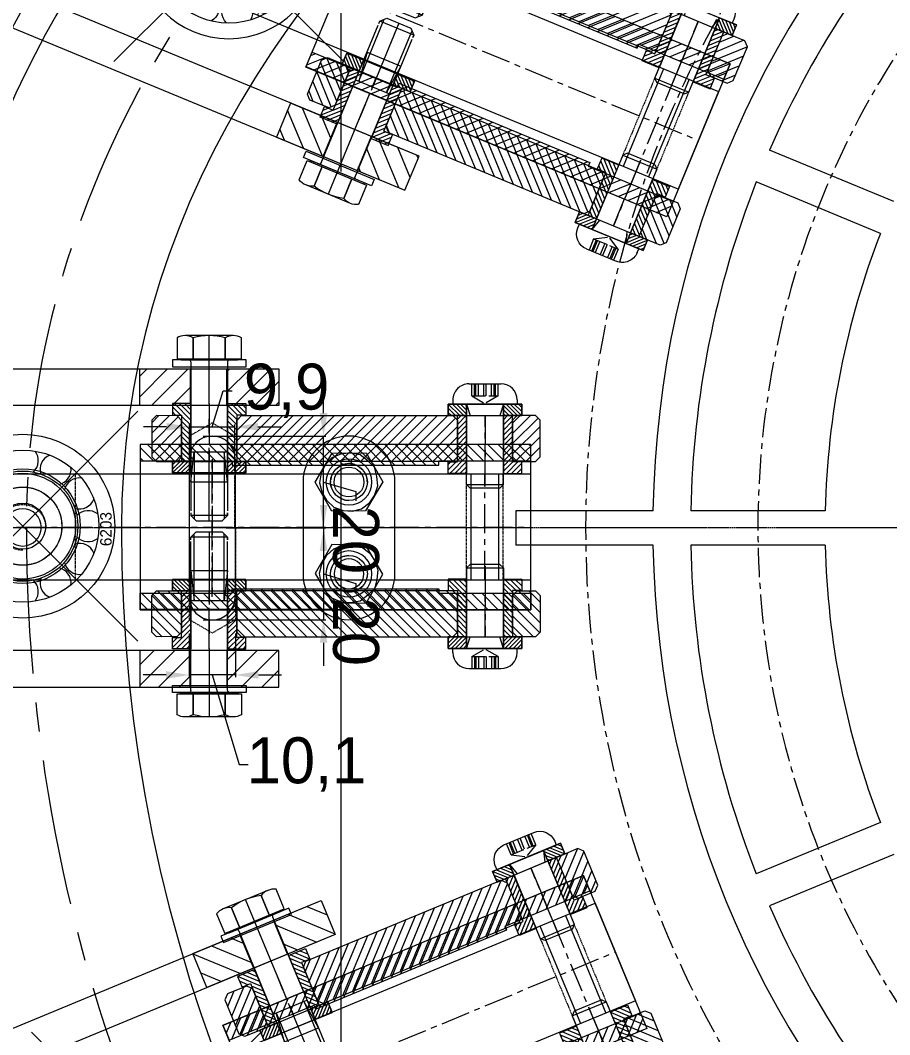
# Model space of a CAD drawing. Extents: x -3873 to 164127, y 7129 to 96529.
# Drawn here: x 83698 to 83887.2, y 64188.7 to 64409.5 of the extents above; entities that cross this region are included whole.
import ezdxf

# ---------------------------------------------------------------- set-up
doc = ezdxf.new("R2010")
doc.units = 0
doc.header["$PDMODE"] = 35
doc.header["$PDSIZE"] = 25
for name, pattern in [('ACAD_ISO02W100', [15, 12, -3]), ('AM_ISO02W050x2', [3.75, 3, -0.75]), ('CENTER', [50.800000000000004, 31.75, -6.35, 6.35, -6.35]), ('CENTRE', [50.800000000000004, 31.75, -6.35, 6.35, -6.35]), ('DASHED', [0.2068, 0.1655, -0.0413])]:
    doc.linetypes.add(name, pattern=pattern)
doc.layers.get('0').update_dxf_attribs({"linetype": 'CONTINUOUS'})
doc.layers.get('Defpoints').update_dxf_attribs({"linetype": 'CONTINUOUS'})
doc.layers.add('AM_5', color=3, linetype='CONTINUOUS', lineweight=25)
doc.layers.add('LAYOUT Kromeka', color=1, linetype='CONTINUOUS', lineweight=5)
doc.dimstyles.new('ISO-25$0', dxfattribs={"dimtxt": 2.497999999999999, "dimasz": 2.5, "dimexe": 1.25, "dimexo": 0.625, "dimtad": 1, "dimdec": 1, "dimtxsty": 'Standard', "dimcen": 2.5, "dimclrd": 252, "dimclre": 252, "dimclrt": 1, "dimadec": 0, "dimazin": 0, "dimtfac": 1, "dimtmove": 2, "dimatfit": 3, "dimfxl": 0, "dimarcsym": 0})
pattern_1 = [(45, (-51801.06558534446, 3983.246918914629), (-1.122532015133644, 1.122532015133644), [])]
pattern_2 = [(134.9999999999999, (-61698.31862591987, -18096.7603844017), (-2.245064030267292, -2.245064030267291), [])]

# ---------------------------------------------------------------- blocks, each defined once
blk = doc.blocks.new('anamil-sensor-saci-ust')
at = {"linetype": 'Continuous', "ltscale": 0.2}
for p, q in [((-3.750000000007276, 214.0767336434365), (-3.750000000007276, 243.900289387886)), ((3.749999999992724, 214.0767336434365), (3.749999999992724, 243.900289387886)), ((-3.75, 176.5851865955919), (-3.75, 205.8408441612119)), ((3.75, 176.5851865955919), (3.75, 205.8408441612119)), ((-64.11167706431297, 164.5785025117257), (-75.30733251762285, 191.6072057467609)), ((64.11167706431297, 164.578502511722), (75.30733251762285, 191.6072057467572)), ((-71.04077355814661, 161.7083767689874), (-82.2364290114565, 188.7370800040226)), ((71.04077355814661, 161.7083767689837), (82.2364290114565, 188.7370800040189))]:
    blk.add_line(p, q, dxfattribs=at)
for centre, radius, start, end in [((0, -4.911271389573812e-11), 243.9291160634936, 89.11913903190664, 90.88086096809337), ((0, 0), 214.125, 91.00348001369939, 180), ((0, 0), 214.125, 0, 88.99651998630061), ((0, 0), 205.875, 91.04369668996226, 111.4563033099189), ((0, 0), 205.875, 68.54369669008112, 88.95630331003774), ((0, 0), 205.875, 113.5436966900515, 133.9563033098375), ((0, 0), 205.875, 46.04369669016256, 66.4563033099485), ((0, 0), 176.625, 91.2165623133189, 111.2834376867085), ((0, 0), 176.625, 68.71656231329155, 88.78343768668113)]:
    blk.add_arc(centre, radius, start, end, dxfattribs=at)
at = {"linetype": 'CENTER', "ltscale": 0.2}
for radius in [228.75, 191.25]:
    blk.add_arc((0, 0), radius, 0, 180, dxfattribs=at)
blk = doc.blocks.new('disli-M4-T192-ust')
at = {"linetype": 'Continuous'}
for radius in [389, 380]:
    blk.add_circle((0, 0), radius, dxfattribs=at)
at = {"linetype": 'CENTER'}
blk.add_circle((0, 0), 385, dxfattribs=at)
blk = doc.blocks.new('tarti kolu-ust')
at = {"linetype": 'Continuous', "ltscale": 0.2}
h = blk.add_hatch(dxfattribs=at)
h.set_pattern_fill('ANSI31', color=256, scale=0.5, angle=89.99999999999999, style=0)
h.set_pattern_definition([(135, (-18095.77958369182, -7390.753656610902), (-1.122532015133644, -1.122532015133644), [])])
h.paths.add_polyline_path([(-11.37477800105808, 0), (-12.37477800105808, 1), (-12.37477800105808, 8.998548456173012), (-11.37477800105808, 9.998548456173012), (-7.376470576529755, 9.998548456173012), (-6.376470576529755, 8.998548456173012), (-6.376470576529755, 1), (-7.376470576529755, 0)])
h.paths.add_polyline_path([(52.65260047692391, -9.52553455135785e-06), (53.65260047692391, 0.9999904744654486), (53.65260047692391, 8.99853893063846), (52.65260047692391, 9.99853893063846), (6.629390757085275, 9.998548456173012), (5.629390757085275, 8.998548456173012), (5.629390757085275, 1), (6.629390757085275, 0)])
h.paths.add_polyline_path([(66.65279196869051, -0.04999999999745341), (65.65279196869051, 0.9500000000025466), (65.65279196869051, 8.948548456175558), (66.65279196869051, 9.948548456175558), (71.15095553513856, 9.998548456173012), (72.15095553513856, 8.998548456173012), (72.15095553513856, 1), (71.15095553513856, 0)])
at = {"linetype": 'CENTRE', "ltscale": 0.2}
for p, q in [((-0.3735399097222398, 9.998548456173012, 219.0983699998923), (-0.3735399097222398, 0, 219.0983699998923)), ((59.65269738773532, 9.998548456173012, 219.0983699998926), (59.65269738773532, 0, 219.0983699998926))]:
    blk.add_line(p, q, dxfattribs=at)
at = {"linetype": 'Continuous', "ltscale": 0.2}
for points, elevation in [([(-11.37477800105808, 0), (-12.37477800105808, 1), (-12.37477800105808, 8.998548456173012), (-11.37477800105808, 9.998548456173012), (-7.376470576529755, 9.998548456173012), (-6.376470576529755, 8.998548456173012), (-6.376470576529755, 1), (-7.376470576529755, 0), (-11.37477800105808, 0)], 219.0983699998923), ([(66.65279196869051, -0.04999999999745341), (65.65279196869051, 0.9500000000025466), (65.65279196869051, 8.948548456175558), (66.65279196869051, 9.948548456175558), (71.15095553513856, 9.998548456173012), (72.15095553513856, 8.998548456173012), (72.15095553513856, 1), (71.15095553513856, 0), (66.65279196869051, -0.04999999999745341)], 219.0983699998926)]:
    blk.add_lwpolyline(points, dxfattribs=dict(at, elevation=elevation))
blk.add_lwpolyline([(52.65260047692391, -9.52553455135785e-06), (53.65260047692391, 0.9999904744654486), (53.65260047692391, 8.99853893063846), (52.65260047692391, 9.99853893063846), (6.629390757085275, 9.998548456173012), (5.629390757085275, 8.998548456173012), (5.629390757085275, 1), (6.629390757085275, 0), (52.65260047692391, -9.52553455135785e-06)], dxfattribs=at)
blk = doc.blocks.new('6203 burcu-yan')
at = {"linetype": 'Continuous', "ltscale": 0.2}
for radius in [11.50408331771541, 5.005191326399481]:
    blk.add_circle((0, 0), radius, dxfattribs=at)
at = {"linetype": 'DASHED', "ltscale": 0.2}
blk.add_circle((0, 0), 8.504686188713094, dxfattribs=at)
at = {"linetype": 'Continuous', "ltscale": 0.2}
blk.add_point((0, 0), dxfattribs=at)
blk = doc.blocks.new('LC-yuksuk-ust')
at = {"linetype": 'Continuous', "ltscale": 0.2}
h = blk.add_hatch(dxfattribs=at)
h.set_pattern_fill('ANSI31', color=256, scale=0.25, angle=90, style=0)
h.set_pattern_definition([(135, (-18250.66058431182, -7139.982714412498), (-0.5612660075668221, -0.561266007566822), [])])
h.paths.add_polyline_path([(17.6775640357846, 7.998845329952019), (20.17720607358569, 7.998845329952019), (20.17720607358569, 5.998845329952019), (30.27575452975725, 5.999037774370663), (30.27575452975725, 3.998845329952019), (17.6775640357846, 3.998845329952019)])
h.paths.add_polyline_path([(17.6775640357846, -8.001154670047981), (20.17720607358569, -8.001154670047981), (20.17720607358569, -6.001154670047981), (30.27575452975725, -6.001347114466625), (30.27575452975725, -4.00115138754154), (17.6775640357846, -4.00115138754154)])
h = blk.add_hatch(dxfattribs=at)
h.set_pattern_fill('ANSI31', color=256, scale=0.2, style=0)
h.set_pattern_definition([(45, (-18363.49534653063, -7617.143297216819), (-0.4490128060534576, 0.4490128060534577), [])])
h.paths.add_polyline_path([(30.27575452975725, 3.998845329952019), (30.27575452975725, 7.998845329952019), (32.77539656755835, 7.998845329952019), (32.77539656755835, 3.998845329952019)])
h.paths.add_polyline_path([(30.27575452975725, -8.001154670047981), (30.27575452975725, -4.00115138754154), (32.77539656755835, -4.00115138754154), (32.77539656755835, -8.001154670047981)])
blk.add_line((30.27575452975725, 3.998845329952019), (32.77539656755835, 3.998845329952019), dxfattribs=at)
at = {"linetype": 'CENTRE', "ltscale": 0.2}
blk.add_line((17.6775640357846, -0.001153028794760758), (30.27575452975725, -0.001153028794760758), dxfattribs=at)
at = {"linetype": 'Continuous', "ltscale": 0.2}
for points in [[(17.6775640357846, 7.998845329952019), (20.17720607358569, 7.998845329952019), (20.17720607358569, 5.998845329952019), (30.27575452975725, 5.999037774370663), (30.27575452975725, 3.998845329952019), (17.6775640357846, 3.998845329952019), (17.6775640357846, 7.998845329952019)], [(17.6775640357846, -8.001154670047981), (20.17720607358569, -8.001154670047981), (20.17720607358569, -6.001154670047981), (30.27575452975725, -6.001347114466625), (30.27575452975725, -4.00115138754154), (17.6775640357846, -4.00115138754154), (17.6775640357846, -8.001154670047981)]]:
    blk.add_lwpolyline(points, dxfattribs=at)
for points in [[(30.27575452975725, 7.998845329952019), (30.27575452975725, 3.998845329952019), (32.77539656755835, 3.998845329952019), (32.77539656755835, 7.998845329952019)], [(30.27575452975725, 7.998845329952019), (30.27575452975725, -8.001154670047981), (32.77539656755835, -8.001154670047981), (32.77539656755835, 7.998845329952019)], [(30.27575452975725, 3.998845329952019), (30.27575452975725, 7.998845329952019), (32.77539656755835, 7.998845329952019), (32.77539656755835, 3.998845329952019)], [(30.27575452975725, -4.00115138754154), (30.27575452975725, -8.001154670047981), (32.77539656755835, -8.001154670047981), (32.77539656755835, -4.00115138754154)], [(30.27575452975725, -8.001154670047981), (30.27575452975725, -4.00115138754154), (32.77539656755835, -4.00115138754154), (32.77539656755835, -8.001154670047981)]]:
    blk.add_lwpolyline(points, close=True, dxfattribs=at)
blk = doc.blocks.new('M8X35-15')
for p, q in [((-7.003049559181818, 4.841252503831129, -36.51639500004239), (-7.003049559181818, 0.2654989473885507, -36.51639500004239)), ((5.252301092506968, 5.31036394802868, -36.51639500004239), (-5.252301092506968, 5.31036394802868, -36.51639500004239)), ((-3.50150197838957, 0.2654989473885507, -36.51639500004239), (-3.50150197838957, 4.841252503831129, -36.51639500004239)), ((-3.50150197838957, 4.841252503831129, -36.51639500004239), (-3.50150197838957, 0.2654989473885507, -36.51639500004239)), ((3.50150197838957, 0.2654989473885507, -36.51639500004239), (3.50150197838957, 4.841252503831129, -36.51639500004239)), ((3.50150197838957, 4.841252503831129, -36.51639500004239), (3.50150197838957, 0.2654989473885507, -36.51639500004239)), ((7.003049559181818, 0.2654989473885507, -36.51639500004239), (7.003049559181818, 4.841252503831129, -36.51639500004239)), ((-7.003049559181818, 0.2654989473885507), (-6.33015342962608, 0.2654989473885507)), ((-7.003049559181818, 0.2654989473885507), (7.003049559181818, 0.2654989473885507)), ((-6.064634170172212, 0), (6.064634170172212, 0)), ((-3.982772961018782, -0.3982965461145795, -36.51639500004239), (-3.982772961018782, -32.86136307237939, -36.51639500004239)), ((3.982772961018782, -0.3982965461145795, -36.51639500004239), (3.982772961018782, -32.86136307237939, -36.51639500004239)), ((-3.982772961018782, -26.51507372566448, -36.51639500004239), (-3.27018239179597, -20.00000006667142, -36.51639500004239)), ((-3.982772961018782, -20.00000006667142, -36.51639500004239), (3.982772961018782, -20.00000006667142, -36.51639500004239)), ((-3.27018239179597, -20.00000006667142), (-3.27018239179597, -32.86136307237939)), ((-3.27018239179597, -20.00000006667142, -36.51639500004239), (-3.27018239179597, -33.25966028221774, -36.51639500004239)), ((3.982772961018782, -26.51507372566448, -36.51639500004239), (3.27018239179597, -20.00000006667142, -36.51639500004239)), ((3.27018239179597, -20.00000006667142), (3.27018239179597, -33.25966028221774)), ((3.27018239179597, -20.00000006667142, -36.51639500004239), (3.27018239179597, -32.86136307237939, -36.51639500004239)), ((-3.982772961018782, -26.51507372566448, -36.51639500004239), (3.982772961018782, -26.51507372566448, -36.51639500004239)), ((-3.982772961018782, -33.25966028221774), (-3.982772961018782, -33.8383579529218)), ((-3.982772961018782, -33.8383579529218, -36.51639500004239), (-2.821130847507447, -35.00000006667142, -36.51639500004239)), ((3.982772961018782, -33.8383579529218, -36.51639500004239), (-3.982772961018782, -33.8383579529218, -36.51639500004239)), ((-3.27018239179597, -33.25966028221774), (-3.27018239179597, -34.55094905326769)), ((-2.821130847507447, -35.00000006667142, -36.51639500004239), (2.821130847507447, -35.00000006667142, -36.51639500004239)), ((2.821130847507447, -35.00000006667142, -36.51639500004239), (3.982772961018782, -33.8383579529218, -36.51639500004239)), ((3.27018239179597, -33.25966028221774), (3.27018239179597, -34.55094905326769)), ((3.982772961018782, -33.25966028221774), (3.982772961018782, -33.8383579529218)), ((3.982772961018782, -33.8383579529218), (3.982772961018782, -33.25966028221774))]:
    blk.add_line(p, q)
at = {"linetype": 'CENTRE', "ltscale": 0.5}
blk.add_line((0, -35.00000006667142, -36.51639500004239), (0, 5.31036394802868, -36.51639500004239), dxfattribs=at)
at = {"linetype": 'Continuous', "ltscale": 0.5, "elevation": -36.51639500004239}
blk.add_lwpolyline([(8.012986082114367, -1.502435629785396), (8.012986082114367, 0), (-8.012986082114367, 0), (-8.012986082114367, -1.502435629785396)], close=True, dxfattribs=at)
for centre, radius, start, end in [((-5.25228841383796, 1.808816367236432, -36.51639500004239), 3.501546917157294, 60.00024250002039, 119.9997592999592), ((0, -7.992207201854399, -36.51639500004239), 13.30257114984176, 74.7386774999685, 105.2613243999561), ((5.25228841383796, 1.808816367236432, -36.51639500004239), 3.501546917157294, 60.00024250002039, 119.9997592999592), ((-6.064515151581872, 0.2656382117384055, -36.51639500004239), 0.2656377469728701, 180.0243600997718, 269.974208500293), ((6.064662049331673, 0.2654913800615759, -36.51639500004239), 0.2654903179937616, 269.9939888001718, 0.001716200297003393), ((-4.381082185573177, -0.3983092247817694, -36.51639500004239), 0.3983091582904215, 0.001716199697736003, 89.99827630041877), ((4.381082185576815, -0.3983092247817694, -36.51639500004239), 0.3983091582904211, 90.00171870033635, 179.9982780001495)]:
    blk.add_arc(centre, radius, start, end)
at = {"text_generation_flag": 4, "flags": 9}
blk.add_attdef('COPYRIGHT', (0, 0), '', height=6.637954935112214e-11, rotation=180, dxfattribs=at)
blk = doc.blocks.new('araba-govde-YENI-ust')
at = {"ltscale": 0.2}
h = blk.add_hatch(dxfattribs=at)
h.set_pattern_fill('ANSI31', color=256, scale=0.5, style=0)
h.set_pattern_definition(pattern_1)
h.paths.add_polyline_path([(-15.0219428914279, 14.5864470751967), (4.972096447090735, 14.5864470751967), (4.972096447090735, 18.18836924943844), (-80.02064597722347, 18.0601824924438), (-80.02064597722347, 14.58819336879969), (-60.02094910530286, 14.58819336879969), (-60.02094910530286, 13.66216378401441), (-15.0219428914279, 13.66216378401441)])
h = blk.add_hatch(dxfattribs=at)
h.set_pattern_fill('ANSI31', color=256, scale=0.5, style=0)
h.set_pattern_definition(pattern_1)
h.paths.add_polyline_path([(-80.02064597722347, -14.20893979592438), (-80.02064597722347, -17.68092891956849), (4.972096447090735, -17.80911567656312), (4.972096447090735, -14.20719350232139), (-15.0219428914279, -14.20719350232139), (-15.0219428914279, -13.2829102111391), (-60.02094910530286, -13.28291021114819), (-60.02094910530286, -14.20893979593347)])
at = {"linetype": 'DASHED', "ltscale": 0.2}
for p, q in [((-94.11027804414334, 11.69836924943775, 83.987708499913), (-94.11027804414334, -11.31911567657153, 83.987708499913)), ((-8.999763085041195, 11.69836924943775, -36.51639500009898), (-8.999763085041195, -11.31771853699775, -36.51639500009898)), ((-0.9997630850484711, 11.69836924943729, -36.51639500009898), (-0.9997630850411952, -11.31911567657153, -36.51639500009898))]:
    blk.add_line(p, q, dxfattribs=at)
at = {"linetype": 'Continuous', "ltscale": 0.2}
for p, q in [((-7.999763085048471, 11.69836924943775, 109.5491849998943), (-7.999763085041195, -11.31789317944458, 109.5491849998943)), ((-1.999763085048471, 11.69836924943775, 109.5491849998943), (-1.999763085041195, -11.31894103412469, 109.5491849998943))]:
    blk.add_line(p, q, dxfattribs=at)
at = {"linetype": 'CENTRE', "ltscale": 0.2}
for p, q in [((-4.999763085070299, 11.69836924943775, -109.5491849999981), (-4.999760358565254, -11.31911567657153, 109.5491849998943)), ((-117.1066873131713, 0.1896267864331094, 146.0655799999933), (4.972096447090735, 0.1896267864340189))]:
    blk.add_line(p, q, dxfattribs=at)
at = {"linetype": 'Continuous', "ltscale": 0.2, "elevation": 109.5491849998943}
for points in [[(-80.02600038252422, -17.80911567657131), (-80.02600038252422, 18.18836924943753), (4.972096447090735, 18.18836924943844), (4.972096447090735, -17.8091156765704)], [(-117.1066873131713, -11.31911567657153), (-117.1066873131713, 11.69836924943775), (4.972096447090735, 11.69836924943866), (4.972096447090735, -11.31911567657062)]]:
    blk.add_lwpolyline(points, close=True, dxfattribs=at)
at = {"linetype": 'Continuous', "ltscale": 0.2}
for points, elevation in [([(-80.02600038252422, 18.18836924943753), (-80.02064597722347, 14.63819291897653)], 146.0655799999933), ([(-80.02064597722347, 18.18836924943753), (-80.02064597722347, 14.58819336879969), (-60.02094910530286, 14.58819336879969), (-60.02094910530286, 13.66216378401441), (-15.0219428914279, 13.66216378401441), (-15.0219428914279, 14.5864470751967), (4.972096447090735, 14.5864470751967), (4.972096447090735, 18.18836924943844), (-80.02580703845888, 18.06017470848838)], 109.5491849998943), ([(-80.02064597722347, -17.80911567656221), (-80.02064597722347, -14.20893979592438), (-60.02094910530286, -14.20893979592438), (-60.02094910530286, -13.2829102111391), (-15.0219428914279, -13.2829102111391), (-15.0219428914279, -14.20719350232139), (4.972096447090735, -14.20719350232139), (4.972096447090735, -17.80911567656312), (-80.02580703845888, -17.68092113561306)], 109.5491849998943)]:
    blk.add_lwpolyline(points, dxfattribs=dict(at, elevation=elevation))
for points in [[(-80.02064597722347, 14.63819291897653), (-80.02064597722347, 14.58819336879969), (-60.02094910530286, 14.58819336879969), (-60.02094910530286, 13.66216378401441), (-15.0219428914279, 13.66216378401259), (-15.0219428914279, 14.5864470751967), (4.972096447090735, 14.58644707519761)], [(-80.02064597722347, -14.20893979593347), (-80.02064597722347, -14.20893979593347), (-60.02094910530286, -14.20893979593347), (-60.02094910530286, -13.28291021114819), (-15.0219428914279, -13.28291021115001), (-15.0219428914279, -14.20719350233412), (4.972096447090735, -14.20719350233321)]]:
    blk.add_lwpolyline(points, dxfattribs=at)
blk.add_circle((-105.5902850699567, 0.262002463153749, 182.5819749999791), 4.061368248378129, dxfattribs=at)
at = {"linetype": 'DASHED', "ltscale": 0.2}
blk.add_arc((-105.5902850699567, 0.262002463153749, 182.5819749999791), 4.999270942475313, 90, 0, dxfattribs=at)
blk = doc.blocks.new('6203-ust')
at = {"ltscale": 0.5}
for radius in [20, 16.54000099999985, 12, 8.5]:
    blk.add_circle((0, 0), radius, dxfattribs=at)
at = {"linetype": 'Continuous', "ltscale": 0.2}
for centre, start, end in [((-7.125, 12.3408620039263), 342.8887507825719, 67.9516252283245), ((0, 14.25), 142.0483747716767, 227.1112492174531), ((0, 14.25), 312.8887507825469, 37.95162522832334), ((7.125, 12.34086200392812), 112.0483747717444, 197.1112492174281), ((-7.125, 12.3408620039263), 172.0483747716867, 257.1112492174094), ((7.125, 12.34086200392812), 282.8887507825303, 7.951625228313307), ((-12.34086200392994, 7.125), 12.88875078252348, 97.9516252283133), ((12.3408620039263, 7.125), 82.04837477162549, 167.1112492174326), ((-12.34086200392994, 7.125), 202.0483747716755, 287.1112492175053), ((12.3408620039263, 7.125), 252.888750782631, 337.9516252283531), ((-14.24999999999636, 0), 42.88875078256959, 127.9516252283911), ((14.25, -3.637978807091713e-12), 52.04837477167667, 137.111249217453), ((-14.24999999999636, 0), 232.0483747716089, 317.1112492174304), ((-12.3408620039263, -7.125), 72.88875078256287, 157.9516252282672), ((12.34086200392994, -7.125000000003638), 22.04837477173277, 107.1112492174962), ((14.25, -3.637978807091713e-12), 222.888750782547, 307.9516252283233), ((-12.3408620039263, -7.125), 262.0483747716867, 347.1112492174627), ((12.34086200392994, -7.125000000003638), 192.8887507825235, 277.9516252283133), ((-7.124999999996362, -12.34086200392812), 102.8887507825304, 187.9516252283133), ((7.124999999996362, -12.34086200393358), 352.0483747716867, 77.11124921740941), ((-7.124999999996362, -12.34086200392812), 292.0483747716755, 17.11124921747576), ((0, -14.25), 132.8887507825469, 217.9516252283233), ((0, -14.25), 322.0483747716767, 47.11124921745305), ((7.124999999996362, -12.34086200393358), 162.8887507825719, 247.9516252283933)]:
    blk.add_arc(centre, 3.37350000000079, start, end, dxfattribs=at)
at = {"linetype": 'Continuous', "ltscale": 0.2, "insert": (-4.357822753387154, -16.84180900015417), "char_height": 2.5, "width": 18.50073570638415, "attachment_point": 1}
blk.add_mtext('{6203}', dxfattribs=at)
blk = doc.blocks.new('carrier-tablasi-ust')
at = {"linetype": 'Continuous', "ltscale": 0.2}
for points in [[(-83.40877394478593, 42.85020840203288), (-69.38364664509572, 42.85020840203333), (0, 38.68054375698739), (0, 34.66389096540479), (-14.99296887048695, 34.66389096540479), (-14.99296887048695, 26.66534250923178), (0, 26.66534250923178), (0, -26.66534250923178), (-14.99296887048695, -26.66534250923178), (-14.99296887048695, -34.66389096540479), (0, -34.66389096540479), (0, -38.33958230824601), (-69.383646645103, -42.13745019291628), (-83.40877394478593, -42.13745019291628, -0.4142135623730978), (-93.40732240095531, -32.13890173674326), (-93.40732240095531, 32.85165994586214, -0.4142135623731854), (-83.40877394477866, 42.85020840203333, 1.821990407184404e-13)], [(-1.5, -36.91944269553233), (-69.42466885527392, -40.63745019291628), (-83.40877394478593, -40.63745019291628, -0.4142135623730823), (-91.90732240095531, -32.13890173674372), (-91.90732240095531, 32.85165994586214, -0.4142135623729662), (-83.40877394477866, 41.35020840203333), (-69.42867786217539, 41.35020840203333), (-1.5, 37.26798124675815)]]:
    blk.add_lwpolyline(points, format="xyb", dxfattribs=at)
for points, elevation in [([(-79.40935784481553, 35.60202447307211), (-69.16886823239474, 35.60202447307211, -1), (-69.16886823239474, 25.10202447307211), (-79.40935784481553, 25.10202447307211, -1), (-79.40935784481553, 35.60202447307211)], -36.51639500004239), ([(-79.40935784481553, -24.38926626395505), (-69.16886823239474, -24.38926626395505, -1), (-69.16886823239474, -34.88926626395505), (-79.40935784481553, -34.88926626395505, -1), (-79.40935784481553, -24.38926626395505)], -18.25819750013761)]:
    blk.add_lwpolyline(points, format="xyb", dxfattribs=dict(at, elevation=elevation))
at = {"linetype": 'Continuous', "ltscale": 0.2, "elevation": 171.6270564999783}
blk.add_lwpolyline([(-30.03906225902028, 4.973090163127381), (-19.97020165092545, 4.973090163127381), (-19.97020165092545, -5.076909836872801), (-30.03906225902028, -5.076909836872801)], close=True, dxfattribs=at)
at = {"linetype": 'Continuous', "ltscale": 0.2}
for p in [(-79.40935784481553, 30.35202447307211, -36.51639500004239), (-69.16886823239474, 30.35202447307211, -18.25819750013761), (-79.40935784481553, -29.63926626395505, -36.51639500004239), (-69.16886823239474, -29.63926626395505, -18.25819750013761)]:
    blk.add_point(p, dxfattribs=at)
blk = doc.blocks.new('tarti-kolu-YENI-ust')
at = {"linetype": 'Continuous', "ltscale": 0.2}
h = blk.add_hatch(dxfattribs=at)
h.set_pattern_fill('ANSI31', color=256, angle=89.99999999999999, style=0)
h.set_pattern_definition(pattern_2)
h.paths.add_polyline_path([(93.99508133168274, 34.6638909654057), (93.99508133168274, 26.66534250923269), (82.74152890368714, 26.66534250923178), (82.74152890368714, 34.66389096540479)])
h.paths.add_polyline_path([(74.74152890368714, 34.66389096540479), (74.74152890368714, 26.66534250923178), (63.74152890368714, 26.66534250923178), (63.74152890368714, 34.66389096540479)])
at = {"ltscale": 0.2}
h = blk.add_hatch(dxfattribs=at)
h.set_pattern_fill('ANSI31', color=256, scale=0.25, style=0)
h.set_pattern_definition([(45, (-50720.63663424957, 3219.063614330415), (-0.5612660075668221, 0.5612660075668221), [])])
h.paths.add_polyline_path([(-30, 4.94809016312729), (-19.9952016509269, 4.94809016312729), (-19.9952016509269, 8.714445168065595), (-30, 8.714445168065595)])
h = blk.add_hatch(dxfattribs=at)
h.set_pattern_fill('ANSI31', color=256, scale=0.25, style=0)
h.set_pattern_definition([(45, (-50720.62257199055, 3205.297259325476), (-0.5612660075668221, 0.5612660075668221), [])])
h.paths.add_polyline_path([(-29.98593774098117, -8.818264841811015), (-19.98113939190807, -8.818264841811015), (-19.98113939190807, -5.05190983687271), (-29.98593774098117, -5.05190983687271)])
at = {"linetype": 'Continuous', "ltscale": 0.2}
h = blk.add_hatch(dxfattribs=at)
h.set_pattern_fill('ANSI31', color=256, angle=89.99999999999999, style=0)
h.set_pattern_definition(pattern_2)
h.paths.add_polyline_path([(93.99508133168274, -34.66389096540388), (93.99508133168274, -26.66534250923087), (82.74152890368714, -26.66534250923178), (82.74152890368714, -34.66389096540479)])
h.paths.add_polyline_path([(74.74152890368714, -34.66389096540479), (74.74152890368714, -26.66534250923178), (63.74152890368714, -26.66534250923178), (63.74152890368714, -34.66389096540479)])
at = {"linetype": 'CENTRE', "ltscale": 0.2}
blk.add_line((-20.0050557362556, 0.2087336877361849, 208.1434514999042), (-30, 0.2087336877370944, 208.1434514999042), dxfattribs=at)
at = {"linetype": 'Continuous', "ltscale": 0.2}
for points, elevation in [([(93.99508133168274, 34.6638909654057), (93.99508133168274, 26.66534250923269), (-29.99296887048695, 26.66534250923178), (-29.99296887048695, 34.66389096540479)], -36.51639499992598), ([(-14.99296887048695, 26.66534250923178), (0, 26.66534250923178), (0, 34.66389096540479), (-14.99296887048695, 34.66389096540479)], -1124777.877304856), ([(93.99508133168274, 34.6638909654057), (93.99508133168274, 26.66534250923269), (63.74152890368714, 26.66534250923178), (63.74152890368714, 34.66389096540479)], -36.51639499992598), ([(74.74152890368714, 34.66389096540479), (74.74152890368714, 26.66534250923178), (63.74152890368714, 26.66534250923178), (63.74152890368714, 34.66389096540479)], -36.51639499992598), ([(93.99508133168274, 34.6638909654057), (93.99508133168274, 26.66534250923269), (82.74152890368714, 26.66534250923178), (82.74152890368714, 34.66389096540479)], -36.51639499992598), ([(-30.01406225901883, 8.714445168065595), (-19.9952016509269, 8.714445168065595), (-19.9952016509269, 4.94809016312729), (-30.01406225901883, 4.94809016312729)], 208.1434514999042), ([(-30, 8.714445168065595), (-19.9952016509269, 8.714445168065595), (-19.9952016509269, -8.818264879927938), (-30, -8.818264879927938)], 208.1434514999042), ([(-30, 8.714445168065595), (-19.9952016509269, 8.714445168065595), (-19.9952016509269, -8.818264879927938), (-30, -8.818264879927938)], 208.1434514999042), ([(-30, -5.05190983687271), (-19.9952016509269, -5.05190983687271), (-19.9952016509269, -8.818264879927938), (-30, -8.818264879927938)], 208.1434514999042), ([(93.99508133168274, -34.66389096540388), (93.99508133168274, -26.66534250923087), (-29.99296887048695, -26.66534250923178), (-29.99296887048695, -34.66389096540479)], -36.51639499992598), ([(-14.99296887048695, -34.66389096540479), (0, -34.66389096540479), (0, -26.66534250923178), (-14.99296887048695, -26.66534250923178)], -36.51639499992598), ([(93.99508133168274, -34.66389096540388), (93.99508133168274, -26.66534250923087), (63.74152890368714, -26.66534250923178), (63.74152890368714, -34.66389096540479)], -36.51639499992598), ([(74.74152890368714, -34.66389096540479), (74.74152890368714, -26.66534250923178), (63.74152890368714, -26.66534250923178), (63.74152890368714, -34.66389096540479)], -36.51639499992598), ([(93.99508133168274, -34.66389096540388), (93.99508133168274, -26.66534250923087), (82.74152890368714, -26.66534250923178), (82.74152890368714, -34.66389096540479)], -36.51639499992598)]:
    blk.add_lwpolyline(points, close=True, dxfattribs=dict(at, elevation=elevation))
for centre, start, end in [((-28.5399999999936, 34.66389096540479, 36.51639499992598), 90, 180), ((-24.63999999999942, 34.66389096540479, 36.51639499992598), 90, 180), ((-20.64999999999418, 34.66389096540479, 36.51639499992598), 90, 180), ((-16.21999999999389, 34.66389096540479, 36.51639499992598), 90, 180), ((-12.31999999999243, 34.66389096540479, 36.51639499992598), 90, 180), ((-8.32999999999447, 34.66389096540479, 36.51639499992598), 90, 180), ((-3.899999999994179, 34.66389096540479, 36.51639499992598), 90, 180), ((0, 34.66389096540479, 36.51639499992598), 90, 180), ((-28.5399999999936, 26.66534250923178, 36.51639499992598), 180, 270), ((-24.63999999999942, 26.66534250923178, 36.51639499992598), 180, 270), ((-20.64999999999418, 26.66534250923178, 36.51639499992598), 180, 270), ((-16.21999999999389, 26.66534250923178, 36.51639499992598), 180, 270), ((-12.31999999999243, 26.66534250923178, 36.51639499992598), 180, 270), ((-8.32999999999447, 26.66534250923178, 36.51639499992598), 180, 270), ((-3.899999999994179, 26.66534250923178, 36.51639499992598), 180, 270), ((0, 26.66534250923178, 36.51639499992598), 180, 270), ((-28.5399999999936, -26.66534250923178, 36.51639499992598), 90, 180), ((-24.63999999999942, -26.66534250923178, 36.51639499992598), 90, 180), ((-20.64999999999418, -26.66534250923178, 36.51639499992598), 90, 180), ((-16.21999999999389, -26.66534250923178, 36.51639499992598), 90, 180), ((-12.31999999999243, -26.66534250923178, 36.51639499992598), 90, 180), ((-8.32999999999447, -26.66534250923178, 36.51639499992598), 90, 180), ((-3.899999999994179, -26.66534250923178, 36.51639499992598), 90, 180), ((0, -26.66534250923178, 36.51639499992598), 90, 180), ((-28.5399999999936, -34.66389096540479, 36.51639499992598), 180, 270), ((-24.63999999999942, -34.66389096540479, 36.51639499992598), 180, 270), ((-20.64999999999418, -34.66389096540479, 36.51639499992598), 180, 270), ((-16.21999999999389, -34.66389096540479, 36.51639499992598), 180, 270), ((-12.31999999999243, -34.66389096540479, 36.51639499992598), 180, 270), ((-8.32999999999447, -34.66389096540479, 36.51639499992598), 180, 270), ((-3.899999999994179, -34.66389096540479, 36.51639499992598), 180, 270), ((0, -34.66389096540479, 36.51639499992598), 180, 270)]:
    blk.add_arc(centre, 4.016652791582601, start, end, dxfattribs=at)
at = {"linetype": 'Continuous'}
blk.add_blockref('carrier-tablasi-ust', (0, 0.2606435246098044, 36.51639499992592), dxfattribs=at)
blk = doc.blocks.new('carrier-takimi-ust')
for p, q in [((94.934684212727, 30.60895683967829, 584.2623199998394), (101.934684212727, 30.60895683967829, 584.2623199998394)), ((91.434684212727, 27.10895683967829, 584.2623199998394), (91.434684212727, 26.20895683967683, 584.2623199998394)), ((105.434684212727, 27.10895683967829, 584.2623199998394), (105.434684212727, 26.20895683967683, 584.2623199998394)), ((94.434684212727, 26.20895683967683, 584.2623199998394), (91.434684212727, 26.20895683967683, 584.2623199998394)), ((94.434684212727, 26.20895683967683, 584.2623199998394), (102.434684212727, 26.20895683967683, 584.2623199998394)), ((94.434684212727, 26.20895683967683, 584.2623199998394), (95.20149671273248, 23.70895683967683, 584.2623199998394)), ((94.434684212727, 23.70895683967683, 584.2623199998394), (94.434684212727, 26.20895683967683, 584.2623199998394)), ((102.434684212727, 26.20895683967683, 584.2623199998394), (101.6678717127288, 23.70895683967683, 584.2623199998394)), ((102.434684212727, 26.20895683967683, 584.2623199998394), (105.434684212727, 26.20895683967683, 584.2623199998394)), ((102.434684212727, 23.70895683967683, 584.2623199998394), (102.434684212727, 26.20895683967683, 584.2623199998394)), ((94.434684212727, 23.70895683967683, 584.2623199998394), (102.434684212727, 23.70895683967683, 584.2623199998394)), ((94.434684212727, 8.70703964286804, 657.2951099999242), (94.434684212727, 23.70895683967683, 584.2623199998394)), ((102.434684212727, 8.70703964286804, 657.2951099999242), (102.434684212727, 23.70895683967683, 584.2623199998394)), ((95.20149671273248, 7.940227142869844, 657.2951099999242), (94.434684212727, 8.70703964286804, 657.2951099999242)), ((94.434684212727, 8.70703964286804, 657.2951099999242), (102.434684212727, 8.70703964286804, 657.2951099999242)), ((101.6678717127288, 7.940227142869844, 657.2951099999242), (95.20149671273248, 7.940227142869844, 657.2951099999242)), ((101.6678717127288, 7.940227142869844, 657.2951099999242), (102.434684212727, 8.70703964286804, 657.2951099999242)), ((95.20149671273248, -8.692522723991715, 657.2951099999242), (94.434684212727, -9.459335223997186, 657.2951099999242)), ((101.6678717127288, -8.692522723991715, 657.2951099999242), (95.20149671273248, -8.692522723991715, 657.2951099999242)), ((101.6678717127288, -8.692522723991715, 657.2951099999242), (102.434684212727, -9.459335223997186, 657.2951099999242)), ((94.434684212727, -9.459335223997186, 657.2951099999242), (102.434684212727, -9.459335223997186, 657.2951099999242)), ((94.434684212727, -9.459335223997186, 657.2951099999242), (94.434684212727, -24.46125242080598, 584.2623199998394)), ((102.434684212727, -9.459335223997186, 657.2951099999242), (102.434684212727, -24.46125242080598, 584.2623199998394)), ((94.434684212727, -24.46125242080598, 584.2623199998394), (102.434684212727, -24.46125242080598, 584.2623199998394)), ((94.434684212727, -26.96125242080598, 584.2623199998394), (95.20149671273248, -24.46125242080598, 584.2623199998394)), ((94.434684212727, -24.46125242080598, 584.2623199998394), (94.434684212727, -26.96125242080598, 584.2623199998394)), ((102.434684212727, -26.96125242080598, 584.2623199998394), (101.6678717127288, -24.46125242080598, 584.2623199998394)), ((102.434684212727, -24.46125242080598, 584.2623199998394), (102.434684212727, -26.96125242080598, 584.2623199998394)), ((91.434684212727, -27.86125242080743, 584.2623199998394), (91.434684212727, -26.96125242080598, 584.2623199998394)), ((94.434684212727, -26.96125242080598, 584.2623199998394), (91.434684212727, -26.96125242080598, 584.2623199998394)), ((94.434684212727, -26.96125242080598, 584.2623199998394), (102.434684212727, -26.96125242080598, 584.2623199998394)), ((102.434684212727, -26.96125242080598, 584.2623199998394), (105.434684212727, -26.96125242080598, 584.2623199998394)), ((105.434684212727, -27.86125242080743, 584.2623199998394), (105.434684212727, -26.96125242080598, 584.2623199998394)), ((94.934684212727, -31.36125242080743, 584.2623199998394), (101.934684212727, -31.36125242080743, 584.2623199998394))]:
    blk.add_line(p, q)
at = {"linetype": 'AM_ISO02W050x2'}
for p, q in [((95.54718421272992, 28.00895683967974, 584.2623199998394), (95.54718421272992, 30.60895683967829, 584.2623199998394)), ((96.12468421272933, 28.00895683967974, 584.2623199998394), (96.12468421272933, 30.60895683967829, 584.2623199998394)), ((96.41343421272904, 28.00895683967974, 584.2623199998394), (96.41343421272904, 30.60895683967829, 584.2623199998394)), ((96.99093421272846, 28.00895683967974, 584.2623199998394), (96.99093421272846, 30.60895683967829, 584.2623199998394)), ((98.14593421273457, 28.00895683967974, 584.2623199998394), (98.14593421273457, 30.60895683967829, 584.2623199998394)), ((98.72343421273399, 28.00895683967974, 584.2623199998394), (98.72343421273399, 30.60895683967829, 584.2623199998394)), ((99.87843421273283, 28.00895683967974, 584.2623199998394), (99.87843421273283, 30.60895683967829, 584.2623199998394)), ((100.4559342127322, 28.00895683967974, 584.2623199998394), (100.4559342127322, 30.60895683967829, 584.2623199998394)), ((100.7446842127247, 28.00895683967974, 584.2623199998394), (100.7446842127247, 30.60895683967829, 584.2623199998394)), ((101.3221842127241, 28.00895683967974, 584.2623199998394), (101.3221842127241, 30.60895683967829, 584.2623199998394)), ((95.54718421272992, 28.00895683967974, 584.2623199998394), (101.3221842127241, 28.00895683967974, 584.2623199998394)), ((95.54718421272992, 28.00895683967974, 584.2623199998394), (98.434684212727, 26.34185793739744, 584.2623199998394)), ((101.3221842127241, 28.00895683967974, 584.2623199998394), (98.434684212727, 26.34185793739744, 584.2623199998394)), ((95.54718421272992, -28.76125242080889, 584.2623199998394), (98.434684212727, -27.09415351851931, 584.2623199998394)), ((101.3221842127241, -28.76125242080889, 584.2623199998394), (98.434684212727, -27.09415351851931, 584.2623199998394)), ((95.54718421272992, -28.76125242080889, 584.2623199998394), (101.3221842127241, -28.76125242080889, 584.2623199998394)), ((95.54718421272992, -28.76125242080889, 584.2623199998394), (95.54718421272992, -31.36125242080743, 584.2623199998394)), ((96.12468421272933, -28.76125242080889, 584.2623199998394), (96.12468421272933, -31.36125242080743, 584.2623199998394)), ((96.41343421272904, -28.76125242080889, 584.2623199998394), (96.41343421272904, -31.36125242080743, 584.2623199998394)), ((96.99093421272846, -28.76125242080889, 584.2623199998394), (96.99093421272846, -31.36125242080743, 584.2623199998394)), ((98.14593421273457, -28.76125242080889, 584.2623199998394), (98.14593421273457, -31.36125242080743, 584.2623199998394)), ((98.72343421273399, -28.76125242080889, 584.2623199998394), (98.72343421273399, -31.36125242080743, 584.2623199998394)), ((99.87843421273283, -28.76125242080889, 584.2623199998394), (99.87843421273283, -31.36125242080743, 584.2623199998394)), ((100.4559342127322, -28.76125242080889, 584.2623199998394), (100.4559342127322, -31.36125242080743, 584.2623199998394)), ((100.7446842127247, -28.76125242080889, 584.2623199998394), (100.7446842127247, -31.36125242080743, 584.2623199998394)), ((101.3221842127241, -28.76125242080889, 584.2623199998394), (101.3221842127241, -31.36125242080743, 584.2623199998394))]:
    blk.add_line(p, q, dxfattribs=at)
at = {"linetype": 'CENTRE', "ltscale": 0.2}
for p, q in [((98.43752166183549, 8.302016354471561, 584.2623199998394), (98.43751893533044, 18.24095428693545, 547.745924999797)), ((98.43752166183549, -9.054311935593432, 584.2623199998394), (98.43751893533044, -18.99324986805732, 547.745924999797))]:
    blk.add_line(p, q, dxfattribs=at)
at = {"extrusion": (0, 0, -1)}
for centre, start, end in [((-94.934684212727, 27.10895683967829, -584.2623199998394), 0, 90), ((-101.934684212727, 27.10895683967829, -584.2623199998394), 90, 180), ((-94.934684212727, -27.86125242080743, -584.2623199998394), 270, 0), ((-101.934684212727, -27.86125242080743, -584.2623199998394), 180, 270)]:
    blk.add_arc(centre, 3.500000000000003, start, end, dxfattribs=at)
at = {"linetype": 'Continuous'}
for name, p in [('tarti-kolu-YENI-ust', (-40.45702183854155, 1.455191522836685e-11, 474.7131349998295)), ('araba-govde-YENI-ust', (103.4128420219276, -0.391302121031913, 255.6147649999281))]:
    blk.add_blockref(name, p, dxfattribs=at)
at = {"linetype": 'Continuous', "ltscale": 0.2}
blk.add_blockref('M8X35-15', (38.41128327914339, 35.80994092563196, 474.7131349999453), dxfattribs=at)
for name, p, xscale, rotation in [('LC-yuksuk-ust', (38.41013025034044, 43.98652087546361, 584.2623199998396), -1.000000000000005, 90), ('6203-ust', (-2.15300140830368, -0.391302121031913, 463.7582164999704), -1.000000000000002, 90), ('M8X35-15', (38.41128327914339, -36.56223650676111, 474.7131349999453), -1, 180), ('LC-yuksuk-ust', (98.43636590654205, 5.814144146752369, 584.2623199998394), -1.000000000000004, 90)]:
    blk.add_blockref(name, p, dxfattribs=dict(at, xscale=xscale, rotation=rotation))
for name, p, rotation in [('LC-yuksuk-ust', (98.43636590654205, -6.566439727881516, 584.2623199998394), 90), ('LC-yuksuk-ust', (38.41013025034044, -44.73881645658548, 584.2623199998396), 90), ('tarti kolu-ust', (98.06398066686234, -14.46306192682823, 365.1639499999471), 180)]:
    blk.add_blockref(name, p, dxfattribs=dict(at, rotation=rotation))
at = {"linetype": 'Continuous', "ltscale": 0.2, "xscale": -1}
for name, p in [('tarti kolu-ust', (98.06398066686234, 13.71076634570636, 365.1639499999471)), ('6203 burcu-yan', (-2.15300140830368, -0.391302121031913, 463.7582164999704))]:
    blk.add_blockref(name, p, dxfattribs=at)
blk = doc.blocks.new('*D359')
at = {"layer": 'AM_5', "color": 252, "lineweight": -2, "transparency": 16777216}
for p, q in [((-21.9999999997599, -300.0575834462344), (-21.9999999997599, -295.0575834462344)), ((-29.83333333309324, -307.6575834462342), (-29.83333333309324, -305.6575834462342)), ((-13.00000000000001, -305.0575834462344), (-22.4999999997599, -305.0575834462344)), ((-21.9999999997599, -314.957583446234), (-21.9999999997599, -305.0575834462344)), ((-21.9999999997599, -314.957583446234), (-21.9999999997599, -305.0575834462344)), ((-21.9999999997599, -310.0075834462342), (-29.83333333309324, -307.6575834462342)), ((-13.00000000000001, -314.957583446234), (-22.4999999997599, -314.957583446234)), ((-21.9999999997599, -319.957583446234), (-21.9999999997599, -324.957583446234))]:
    blk.add_line(p, q, dxfattribs=at)
at = {"layer": 'AM_5', "color": 252, "transparency": 16777216}
for points in [[(-22.83333333309323, -300.0575834462344), (-21.16666666642657, -300.0575834462344), (-21.9999999997599, -305.0575834462344)], [(-22.83333333309323, -319.957583446234), (-21.16666666642656, -319.957583446234), (-21.9999999997599, -314.957583446234)]]:
    blk.add_solid(points, dxfattribs=at)
at = {"layer": 'Defpoints', "color": 0, "transparency": 16777216}
for p in [(-21.9999999997599, -305.0575834462344), (-10, -305.0575834462344), (-10, -314.957583446234)]:
    blk.add_point(p, dxfattribs=at)
at = {"layer": 'AM_5', "color": 1, "transparency": 16777216, "insert": (-29.83333333309331, -293.8242501129008), "char_height": 10, "attachment_point": 5, "rotation": 90}
blk.add_mtext('9,9', dxfattribs=at)
blk = doc.blocks.new('*D360')
at = {"layer": 'AM_5', "color": 252, "lineweight": -2, "transparency": 16777216}
for p, q in [((-9.999999999999998, -285.7741443558352), (-7.899999999999999, -278.7741443558352)), ((-7.899999999999999, -278.7741443558352), (-5.899999999999999, -278.7741443558352)), ((-25, -285.7741443558352), (-30, -285.7741443558352)), ((-20, -311.9575834462339), (-20, -285.2741443558352)), ((1.483870180719521e-15, -285.7741443558352), (-20, -285.7741443558352)), ((1.483870180719521e-15, -285.7741443558352), (-20, -285.7741443558352)), ((1.83697019872103e-16, -307.007583446235), (1.514486350698205e-15, -285.2741443558352)), ((5.000000000000002, -285.7741443558352), (10, -285.7741443558352))]:
    blk.add_line(p, q, dxfattribs=at)
at = {"layer": 'AM_5', "color": 252, "transparency": 16777216}
for points in [[(-25, -284.9408110225019), (-25, -286.6074776891685), (-20, -285.7741443558352)], [(5.000000000000002, -284.9408110225019), (5.000000000000002, -286.6074776891685), (1.483870180719521e-15, -285.7741443558352)]]:
    blk.add_solid(points, dxfattribs=at)
at = {"layer": 'Defpoints', "color": 0, "transparency": 16777216}
for p in [(-20, -285.7741443558352), (0, -310.007583446235), (-20, -314.9575834462339)]:
    blk.add_point(p, dxfattribs=at)
at = {"layer": 'AM_5', "color": 1, "transparency": 16777216, "insert": (2.600000000000001, -278.7741443558352), "char_height": 10, "attachment_point": 5}
blk.add_mtext('20', dxfattribs=at)
blk = doc.blocks.new('*D357')
at = {"layer": 'AM_5', "color": 252, "lineweight": -2, "transparency": 16777216}
for p, q in [((10, -285.7741443558348), (12.1, -278.7741443558348)), ((12.1, -278.7741443558348), (14.1, -278.7741443558348)), ((-4.999999999999998, -285.7741443558348), (-9.999999999999998, -285.7741443558348)), ((1.83697019872103e-16, -307.0075834462345), (1.514486350698205e-15, -285.2741443558348)), ((1.483870180719521e-15, -285.7741443558348), (20, -285.7741443558348)), ((1.483870180719521e-15, -285.7741443558348), (20, -285.7741443558348)), ((20, -311.9575834462344), (20, -285.2741443558348)), ((25, -285.7741443558348), (30, -285.7741443558348))]:
    blk.add_line(p, q, dxfattribs=at)
at = {"layer": 'AM_5', "color": 252, "transparency": 16777216}
for points in [[(-4.999999999999998, -284.9408110225015), (-4.999999999999998, -286.6074776891681), (1.483870180719521e-15, -285.7741443558348)], [(25, -284.9408110225015), (25, -286.6074776891681), (20, -285.7741443558348)]]:
    blk.add_solid(points, dxfattribs=at)
at = {"layer": 'Defpoints', "color": 0, "transparency": 16777216}
for p in [(20, -285.7741443558348), (0, -310.0075834462345), (20, -314.9575834462344)]:
    blk.add_point(p, dxfattribs=at)
at = {"layer": 'AM_5', "color": 1, "transparency": 16777216, "insert": (22.6, -278.7741443558348), "char_height": 10, "attachment_point": 5}
blk.add_mtext('20', dxfattribs=at)
blk = doc.blocks.new('*D358')
at = {"layer": 'AM_5', "color": 252, "lineweight": -2, "transparency": 16777216}
for p, q in [((32.00000000032015, -299.9575834462349), (32.00000000032015, -294.9575834462349)), ((51.50000000032016, -304.1575834462346), (51.50000000032016, -302.1575834462346)), ((32.00000000032016, -310.0075834462347), (51.50000000032016, -304.1575834462346)), ((23.00000000000001, -304.9575834462349), (32.50000000032016, -304.9575834462349)), ((32.00000000032016, -304.9575834462349), (32.00000000032016, -315.0575834462344)), ((32.00000000032016, -304.9575834462349), (32.00000000032016, -315.0575834462344)), ((23.00000000000001, -315.0575834462344), (32.50000000032016, -315.0575834462344)), ((32.00000000032016, -320.0575834462344), (32.00000000032016, -325.0575834462344))]:
    blk.add_line(p, q, dxfattribs=at)
at = {"layer": 'AM_5', "color": 252, "transparency": 16777216}
for points in [[(31.16666666698682, -299.9575834462349), (32.83333333365348, -299.9575834462349), (32.00000000032016, -304.9575834462349)], [(31.16666666698682, -320.0575834462344), (32.83333333365349, -320.0575834462344), (32.00000000032016, -315.0575834462344)]]:
    blk.add_solid(points, dxfattribs=at)
at = {"layer": 'Defpoints', "color": 0, "transparency": 16777216}
for p in [(20.00000000000001, -304.9575834462349), (20.00000000000001, -315.0575834462344), (32.00000000032016, -315.0575834462344)]:
    blk.add_point(p, dxfattribs=at)
at = {"layer": 'AM_5', "color": 1, "transparency": 16777216, "insert": (51.50000000032006, -289.4909167795679), "char_height": 10, "attachment_point": 5, "rotation": 90}
blk.add_mtext('10,1', dxfattribs=at)
blk = doc.blocks.new('M10-ust')
at = {"linetype": 'ACAD_ISO02W100', "lineweight": 5}
for points in [[(-4.554807789638289, 7.866594274633826), (4.666144828566757, 7.961101637174579), (9.227314710879, 0.06092365906806663), (4.534992624965525, -7.87740187412237), (-4.676577417088993, -7.966091480444447), (-9.23740026278756, -0.06651458736268978)], [(6.968581340617675, 4.044289399307672), (5.111327406579221, 5.800736238978061), (3.006157868963783, 7.394562074250643), (0.3141183417355933, 7.841565633481878), (-2.023400968548231, 7.711667543628209), (-4.639453242074524, 6.607940617011991), (-6.414084606472898, 4.764451203913268), (-7.525137934833765, 2.517345293257677), (-7.995536928923684, -0.1954353056371474), (-7.392447112993977, -2.677771923286855), (-6.015790234323504, -5.062211581729571), (-4.161760364757356, -6.835786435785849), (-1.581603258167888, -7.77523322522029), (0.9169316709048871, -7.936389528504151), (3.406327527365647, -7.331584653058599), (5.67325802609048, -5.615572517686815), (6.949947088305635, -3.644194736069039), (7.895096697633562, -1.074557768617524), (7.584437034769508, 1.51765486581462)]]:
    blk.add_lwpolyline(points, close=True, dxfattribs=at)
at = {"ltscale": 0.5}
blk.add_circle((0, 0), 4.058687104096905, dxfattribs=at)
at = {"linetype": 'DASHED', "ltscale": 0.2}
blk.add_arc((0, 0), 4.997711927607341, 0, 270, dxfattribs=at)
blk = doc.blocks.new('ek parcasi-ust')
at = {"linetype": 'Continuous', "ltscale": 0.2}
blk.add_lwpolyline([(-10, 0), (-10, 20, -1), (10, 20), (10, 0, -1), (-10, 0)], format="xyb", dxfattribs=at)
for centre in [(0, 20), (0, 0)]:
    blk.add_circle(centre, 5, dxfattribs=at)
blk = doc.blocks.new('*U377')
at = {"color": 4, "linetype": 'CENTER', "ltscale": 10}
blk.add_lwpolyline([(0, -100), (6099.999999999999, -100)], dxfattribs=at)
blk = doc.blocks.new('kam-tablasi-6-inch')
at = {"linetype": 'CENTER'}
blk.add_line((0, 407.2197626583402), (0, -406.3774333784913), dxfattribs=at)
at = {"linetype": 'DASHED', "ltscale": 0.2}
for p, q in [((-22.85788383249019, -310.007583446235), (-20, -305.0575834462343)), ((0, -305.0575834462343), (-20, -305.0575834462343)), ((-22.85788383249019, -310.007583446235), (-20, -314.9575834462339)), ((0, -314.9575834462339), (-20, -314.9575834462339))]:
    blk.add_line(p, q, dxfattribs=at)
at = {"linetype": 'Continuous', "ltscale": 0.2}
for p, q in [((-15, -305.007583446235), (15, -305.007583446235)), ((-15, -315.007583446235), (15, -315.007583446235))]:
    blk.add_line(p, q, dxfattribs=at)
at = {"linetype": 'CENTER', "ltscale": 0.2}
blk.add_line((-15, -310.007583446235), (15, -310.007583446235), dxfattribs=at)
at = {"linetype": 'Continuous', "ltscale": 0.2}
for centre, start, end in [((-15, -310.007583446235), 90, 270), ((15, -310.007583446235), 270, 90)]:
    blk.add_arc(centre, 5, start, end, dxfattribs=at)
for centre, major_axis, ratio, start_param, end_param in [((-2.482582203811035e-05, 0.4211646399244273), (0, -406.7985980184167), 0.7730560543458406, 3.141592653589793, 6.283185307179586), ((-2.482582203811035e-05, 0.4211646399244273), (0, -381.7985980184167), 0.7595060842222746, 3.141592653589793, 6.283185307179586), ((-3.103837770999235, -0.3341764196447912), (-3.103812945173559, -372.6834264548829), 0.7433540395576909, 3.141592653589793, 6.305591681140799), ((-2.482582203811035e-05, 0.4211646399244273), (0, 330.1864188063109), 0.722318613458784, 0, 3.141592653589793)]:
    blk.add_ellipse(centre, major_axis=major_axis, ratio=ratio, start_param=start_param, end_param=end_param, dxfattribs=at)
at = {"linetype": 'CENTER'}
blk.add_ellipse((-2.482582203811035e-05, 0.4211646399244273), major_axis=(0, 350.8864188063106), ratio=0.7381565120881924, start_param=0, end_param=3.141592653589793, dxfattribs=at)
blk.add_ellipse((-2.482582203811035e-05, 0.4211646399244273), major_axis=(0, 350.8864188063106), ratio=0.7381565120881924, start_param=0, end_param=3.141592653589793, dxfattribs=at)
for base, p1, p2, angle, picture, middle in [((-20, -285.7741443558352), (0, -310.007583446235), (-20, -314.9575834462339), 180, '*D360', (-4.899999999999999, -278.7741443558352)), ((-21.9999999997599, -305.0575834462344), (-10, -314.9575834462339), (-10, -305.0575834462343), 270, '*D359', (-29.83333333309331, -304.6575834462341))]:
    dim = blk.add_linear_dim(base=base, p1=p1, p2=p2, angle=angle, dimstyle='ISO-25$0', override={"dimtxt": 10, "dimasz": 5, "dimexe": 0.5, "dimexo": 3, "dimgap": 1, "dimtad": 0, "dimpost": '', "dimcen": 1, "dimclrd": 256, "dimclre": 256, "dimclrt": 256, "dimadec": 1, "dimtdec": 1, "dimtmove": 1, "dimatfit": 0})
    dim.commit()
    dim.dimension.update_dxf_attribs({"geometry": picture, "text_midpoint": middle})
blk = doc.blocks.new('kam-tablasi-8-inch')
at = {"linetype": 'CENTER'}
blk.add_line((0, 407.2197626583402), (0, -406.3774333784913), dxfattribs=at)
at = {"linetype": 'DASHED', "ltscale": 0.2}
for p, q in [((0, -304.9575834462348), (20, -304.9575834462348)), ((22.85788383249019, -310.007583446235), (20, -305.0575834462347)), ((22.85788383249019, -310.007583446235), (20, -314.9575834462348)), ((0, -315.0575834462347), (20, -315.0575834462343))]:
    blk.add_line(p, q, dxfattribs=at)
at = {"linetype": 'CENTER', "ltscale": 0.2}
blk.add_line((15, -310.0075834462345), (-15, -310.0075834462345), dxfattribs=at)
at = {"linetype": 'Continuous', "ltscale": 0.2}
for centre in [(-10, -280.250156445617), (10, -280.250156445617)]:
    blk.add_circle(centre, 4, dxfattribs=at)
for radius in [406.7985980184167, 381.7985980184167, 371.9280853953139, 330.1864188063109]:
    blk.add_arc((-2.482582931406796e-05, 0.4211646399244273), radius, 270, 90, dxfattribs=at)
at = {"linetype": 'CENTER'}
blk.add_arc((-2.482582931406796e-05, 0.4211646399244273), 350.8864188063109, 270, 90, dxfattribs=at)
at = {"linetype": 'Continuous', "ltscale": 0.2, "xscale": -1.000000000000001, "rotation": 90}
blk.add_blockref('ek parcasi-ust', (10, -280.250156445617), dxfattribs=at)
at = {"linetype": 'Continuous', "ltscale": 0.2}
for p, xscale, yscale, zscale, rotation in [((-10, -280.250156445617), 0.8000000000000009, 0.8000000000000009, 0.8000000000000009, 90), ((10, -280.250156445617), -0.8, 0.8, 0.8, 270)]:
    blk.add_blockref('M10-ust', p, dxfattribs=dict(at, xscale=xscale, yscale=yscale, zscale=zscale, rotation=rotation))
dim = blk.add_linear_dim(base=(20, -285.7741443558348), p1=(0, -310.0075834462345), p2=(20, -314.9575834462344), dimstyle='ISO-25$0', override={"dimtxt": 10, "dimasz": 5, "dimexe": 0.5, "dimexo": 3, "dimgap": 1, "dimtad": 0, "dimpost": '', "dimcen": 1, "dimclrd": 256, "dimclre": 256, "dimclrt": 256, "dimadec": 1, "dimtdec": 1, "dimtmove": 1, "dimatfit": 0})
dim.commit()
dim.dimension.update_dxf_attribs({"geometry": '*D357', "text_midpoint": (15.1, -278.7741443558348)})
dim = blk.add_linear_dim(base=(32.00000000032016, -315.0575834462344), p1=(20, -304.9575834462348), p2=(20, -315.0575834462343), angle=90, dimstyle='ISO-25$0', override={"dimtxt": 10, "dimasz": 5, "dimexe": 0.5, "dimexo": 3, "dimgap": 1, "dimtad": 0, "dimpost": '', "dimcen": 1, "dimclrd": 256, "dimclre": 256, "dimclrt": 256, "dimadec": 1, "dimtdec": 1, "dimtmove": 1, "dimatfit": 0})
dim.commit()
dim.dimension.update_dxf_attribs({"geometry": '*D358', "text_midpoint": (51.50000000032006, -301.1575834462346)})
blk = doc.blocks.new('mil-ORTA-yeni-ust')
at = {"linetype": 'Continuous'}
for name in ['kam-tablasi-6-inch', 'kam-tablasi-8-inch']:
    blk.add_blockref(name, (0, 0), dxfattribs=at)
blk.add_blockref('disli-M4-T192-ust', (0, 0))
for name, p, rotation in [('anamil-sensor-saci-ust', (0, 0), 180), ('carrier-takimi-ust', (-126.0307668868627, -304.2651866945671, -390.7254264998857), 67.50000000000081), ('carrier-takimi-ust', (133.5879769078965, -322.5099056209983, -390.7254264998857), 112.5000000000006)]:
    blk.add_blockref(name, p, dxfattribs=dict(at, rotation=rotation))
at = {"linetype": 'Continuous', "xscale": -1, "rotation": 270}
blk.add_blockref('carrier-takimi-ust', (7.275957614183426e-12, -349.0822063612104, -390.7254264998857), dxfattribs=at)
blk = doc.blocks.new('rehenger-6-8-ust')
at = {"linetype": 'DASHED', "ltscale": 2}
blk.add_line((-1.01863406598568e-10, 407.2197626582347), (-1.01863406598568e-10, -406.3774333785987), dxfattribs=at)
at = {"linetype": 'Continuous'}
for name, p in [('mil-ORTA-yeni-ust', (-1.455191522836685e-11, 0)), ('kam-tablasi-6-inch', (-1.01863406598568e-10, -1.01863406598568e-10)), ('kam-tablasi-8-inch', (-1.01863406598568e-10, -1.01863406598568e-10))]:
    blk.add_blockref(name, p, dxfattribs=at)

msp = doc.modelspace()

# ---------------------------------------------------------------- block references
at = {"layer": 'LAYOUT Kromeka', "xscale": -1, "rotation": 90}
msp.add_blockref('*U377', (83667.70521871504, 65837.14386080163), dxfattribs=at)
at = {"layer": 'LAYOUT Kromeka', "ltscale": 2500, "rotation": 270}
msp.add_blockref('rehenger-6-8-ust', (84049.7342595201, 64299.02608896045, -15419959.69335793), dxfattribs=at)

doc.saveas('drawing.dxf')
